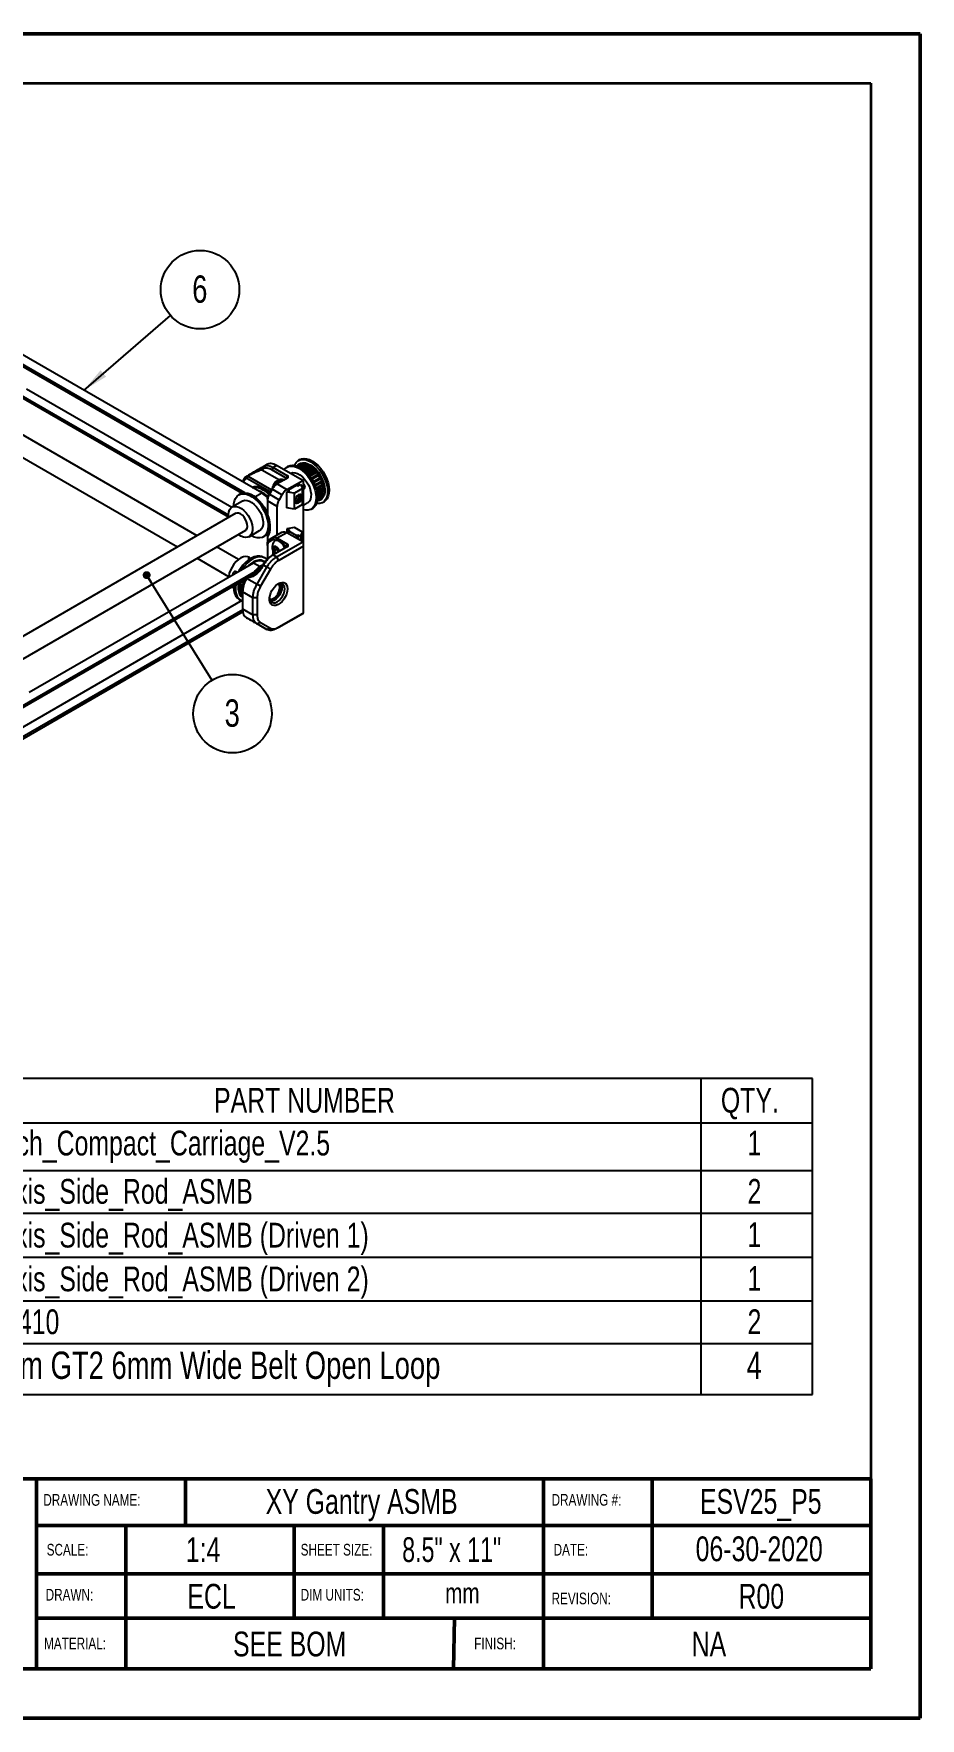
# Model space of a CAD drawing. Header units: millimetres. Extents: x 0 to 279, y 0 to 216.
# Drawn here: x 165.8 to 279.4, y 0 to 215.9 of the extents above; entities that cross this region are included whole.
import ezdxf

# ---------------------------------------------------------------- set-up
doc = ezdxf.new("R2010")
doc.units = ezdxf.units.MM
for name, color, linetype in [('PAGE_BORDER', 7, 'Continuous'), ('TITLE_BLOCK_BORDER', 7, 'Continuous'), ('TITLE_BLOCK_TEXT', 8, 'Continuous')]:
    doc.layers.add(name, color=color, linetype=linetype)
doc.styles.add('SLDTEXTSTYLE0', font='TXT', dxfattribs={"width": 0.75})
doc.styles.add('SLDTEXTSTYLE1', font='TXT', dxfattribs={"width": 0.7})
doc.dimstyles.new('SLDDIMSTYLE0', dxfattribs={"dimtxt": 0.18, "dimasz": 1.016, "dimexe": 0, "dimexo": 0.0625, "dimgap": 0, "dimtad": 0, "dimtih": 1, "dimtoh": 1, "dimdec": 0, "dimrnd": 1e-09, "dimzin": 0, "dimdsep": 46, "dimtxsty": 'Standard', "dimblk1": 'DOT', "dimblk2": 'DOT', "dimsah": 1, "dimcen": 0.09, "dimadec": 0, "dimazin": 0, "dimtfac": 1.016, "dimtdec": 0, "dimtofl": 0, "dimtmove": 0, "dimatfit": 3, "dimldrblk": 'DOT', "dimfxl": 1, "dimfrac": 2, "dimtolj": 1, "dimtzin": 0, "dimarcsym": 0})
doc.dimstyles.new('SLDDIMSTYLE1', dxfattribs={"dimtxt": 0.18, "dimasz": 3.302, "dimexe": 0, "dimexo": 0.0625, "dimgap": 0, "dimtad": 0, "dimtih": 1, "dimtoh": 1, "dimdec": 0, "dimrnd": 1e-09, "dimzin": 0, "dimdsep": 46, "dimtxsty": 'Standard', "dimsah": 1, "dimcen": 0.09, "dimadec": 0, "dimazin": 0, "dimtfac": 3.302, "dimtdec": 0, "dimtofl": 0, "dimtmove": 0, "dimatfit": 3, "dimfxl": 1, "dimfrac": 2, "dimtolj": 1, "dimtzin": 0, "dimarcsym": 0})

# ---------------------------------------------------------------- blocks, each defined once
blk = doc.blocks.new('SW_TABLEANNOTATION_1')
at = {"layer": 'TITLE_BLOCK_BORDER', "color": 0}
for p, q in [((0, 0), (0, -40.49)), ((123.67, 0), (0, 0)), ((12.86, 0), (12.86, -5.65)), ((109.34, 0), (109.34, -5.65)), ((123.67, -40.49), (123.67, 0)), ((0, -5.65), (123.67, -5.65)), ((12.86, -5.65), (12.86, -40.49)), ((109.34, -5.65), (109.34, -40.49)), ((0, -11.76), (123.67, -11.76)), ((0, -17.25), (123.67, -17.25)), ((0, -22.86), (123.67, -22.86)), ((0, -28.47), (123.67, -28.47)), ((0, -33.96), (123.67, -33.96)), ((0, -40.49), (123.67, -40.49))]:
    blk.add_line(p, q, dxfattribs=at)
at = {"layer": 'TITLE_BLOCK_BORDER', "color": 0, "attachment_point": 1, "style": 'SLDTEXTSTYLE0'}
for s, insert, char_height in [('#', (4.75, -1.01), 3.5), ('PART NUMBER', (46.98, -1.18), 3.175), ('QTY.', (111.92, -1.18), 3.175), ('1', (5.26, -6.67), 3.17), ('BlTouch_Compact_Carriage_V2.5', (13.36, -6.67), 3.175), ('1', (115.34, -6.67), 3.17), ('2', (5.26, -12.86), 3.17), ('XY_Axis_Side_Rod_ASMB', (13.36, -12.86), 3.175), ('2', (115.34, -12.86), 3.17), ('3', (5.26, -18.41), 3.17), ('XY_Axis_Side_Rod_ASMB (Driven 1)', (13.36, -18.47), 3.175), ('1', (115.34, -18.41), 3.17), ('4', (5.26, -24.02), 3.17), ('XY_Axis_Side_Rod_ASMB (Driven 2)', (13.36, -24.08), 3.175), ('1', (115.34, -24.02), 3.17), ('5', (5.26, -29.57), 3.17), ('SFJ8-410', (13.36, -29.57), 3.175), ('2', (115.34, -29.57), 3.17), ('6', (5.14, -34.98), 3.5), ('850mm GT2 6mm Wide Belt Open Loop', (13.36, -34.98), 3.5), ('4', (115.22, -34.98), 3.5)]:
    blk.add_mtext(s, dxfattribs=dict(at, insert=insert, char_height=char_height))
blk = doc.blocks.new('SW_NOTE_18')
at = {"layer": 'TITLE_BLOCK_BORDER', "color": 0}
blk.add_circle((2.65, -4.28), 5.03, dxfattribs=at)
at = {"layer": 'TITLE_BLOCK_BORDER', "color": 0, "insert": (2.61, -2.45), "char_height": 3.5, "attachment_point": 2, "style": 'SLDTEXTSTYLE0'}
blk.add_mtext('3', dxfattribs=at)
blk = doc.blocks.new('_DOT')
at = {"color": 0, "linetype": 'ByBlock', "lineweight": -2}
blk.add_line((-0.5, 0), (-1, 0), dxfattribs=at)
at = {"color": 0, "linetype": 'ByBlock', "const_width": 0.5}
blk.add_lwpolyline([(-0.25, 0, 1), (0.25, 0, 1)], format="xyb", close=True, dxfattribs=at)
blk = doc.blocks.new('SW_NOTE_20')
at = {"layer": 'TITLE_BLOCK_BORDER', "color": 0}
blk.add_circle((3.8, 3.29), 5.03, dxfattribs=at)
at = {"layer": 'TITLE_BLOCK_BORDER', "color": 0, "insert": (3.77, 5.12), "char_height": 3.5, "attachment_point": 2, "style": 'SLDTEXTSTYLE0'}
blk.add_mtext('6', dxfattribs=at)

msp = doc.modelspace()

# ---------------------------------------------------------------- linework, layer by layer
at = {"color": 7, "linetype": 'Continuous', "lineweight": 50}
for p, q in [((0, 215.9), (279.4, 215.9)), ((279.4, 0), (279.4, 215.9)), ((0, 0), (279.4, 0))]:
    msp.add_line(p, q, dxfattribs=at)
at = {"color": 7, "linetype": 'Continuous', "lineweight": 25}
for p, q in [((195.02, 157.04), (126.6, 196.54)), ((192.87, 157.06), (126.41, 195.42)), ((192.49, 157), (126.79, 194.93)), ((163.67, 169.61), (190.77, 153.96)), ((163.9, 169.76), (190.76, 154.25)), ((164.9, 170.4), (191.2, 155.22)), ((186.74, 151.56), (161.19, 166.31)), ((159.94, 164.15), (184.24, 150.12)), ((195.09, 160.34), (195.04, 160.02)), ((195.19, 160.11), (195.04, 160.02)), ((195.09, 160.34), (195.24, 160.43)), ((195.24, 160.43), (195.19, 160.11)), ((195.24, 160.43), (195.68, 160.69)), ((196.49, 160.31), (196.31, 160)), ((198.15, 158.94), (196.31, 160)), ((196.93, 160.56), (196.49, 160.31)), ((196.49, 160.31), (198.32, 159.25)), ((200.27, 158.64), (196.93, 160.56)), ((198.44, 160.46), (198.25, 160.35)), ((199.7, 160.45), (200.1, 160.68)), ((200.07, 160.67), (199.7, 160.45)), ((199.88, 160.56), (199.7, 160.45)), ((199.91, 161.31), (199.71, 161.19)), ((200.35, 160.73), (199.79, 160.41)), ((199.81, 160.4), (200.39, 160.73)), ((200.66, 160.71), (199.98, 160.31)), ((200, 160.3), (200.7, 160.7)), ((200.07, 160.67), (200.1, 160.68)), ((200.07, 160.67), (200.07, 160.67)), ((200.1, 160.68), (200.12, 160.69)), ((200.15, 160.67), (200.18, 160.63)), ((201, 160.6), (200.23, 160.15)), ((200.26, 160.13), (201.04, 160.58)), ((200.36, 160.73), (200.39, 160.73)), ((200.39, 160.73), (200.41, 160.73)), ((201.34, 160.41), (200.51, 159.93)), ((200.55, 159.9), (201.39, 160.38)), ((200.67, 160.71), (200.7, 160.7)), ((200.7, 160.7), (200.73, 160.69)), ((201.67, 160.15), (200.81, 159.65)), ((200.85, 159.61), (201.72, 160.11)), ((201.01, 160.6), (201.04, 160.58)), ((201.04, 160.58), (201.07, 160.57)), ((201.99, 159.82), (201.11, 159.31)), ((201.15, 159.26), (202.04, 159.78)), ((201.35, 160.41), (201.39, 160.38)), ((201.39, 160.38), (201.42, 160.36)), ((201.69, 160.14), (201.72, 160.11)), ((201.72, 160.11), (201.75, 160.08)), ((202.01, 159.81), (202.04, 159.78)), ((202.04, 159.78), (202.07, 159.74)), ((193.09, 159.19), (193.04, 158.87)), ((193.11, 158.91), (193.04, 158.87)), ((193.09, 159.19), (193.16, 159.23)), ((193.16, 159.23), (193.11, 158.91)), ((193.16, 159.23), (193.25, 159.2)), ((196.83, 158.08), (197.01, 158.19)), ((198.32, 158.94), (197.01, 158.19)), ((197.01, 158.19), (198.25, 157.47)), ((197.92, 158.71), (197.87, 158.74)), ((198.32, 159.25), (198.15, 158.94)), ((198.25, 157.47), (200.27, 158.64)), ((198.46, 157.45), (199.49, 158.05)), ((198.71, 159.55), (198.7, 159.54)), ((200.25, 157.61), (199.22, 157.02)), ((199.49, 158.05), (199.63, 157.96)), ((199.63, 157.96), (200, 158.18)), ((200, 158.18), (200.25, 157.61)), ((200.25, 155.57), (200.25, 157.61)), ((200.36, 158.59), (200.27, 158.64)), ((200.36, 150.63), (200.36, 158.59)), ((202.28, 159.44), (201.39, 158.93)), ((201.42, 158.87), (202.33, 159.39)), ((201.67, 158.45), (202.57, 158.97)), ((201.7, 158.38), (202.59, 158.9)), ((201.87, 158.01), (202.76, 158.53)), ((201.89, 157.95), (202.77, 158.46)), ((202.02, 157.58), (202.89, 158.08)), ((202.04, 157.53), (202.9, 158.02)), ((202.12, 157.17), (202.96, 157.65)), ((202.3, 159.43), (202.33, 159.39)), ((202.33, 159.39), (202.35, 159.35)), ((202.55, 159.01), (202.57, 158.97)), ((202.57, 158.97), (202.59, 158.93)), ((202.74, 158.57), (202.76, 158.53)), ((202.76, 158.53), (202.77, 158.49)), ((202.88, 158.12), (202.89, 158.08)), ((202.89, 158.08), (202.9, 158.04)), ((202.95, 157.69), (202.96, 157.65)), ((202.96, 157.65), (202.96, 157.62)), ((192.56, 156), (191.21, 155.22)), ((192.29, 156.91), (192.1, 156.8)), ((195.76, 156.23), (195.76, 156.02)), ((197, 155.31), (195.76, 156.02)), ((195.76, 156.02), (195.76, 154.34)), ((195.97, 156.92), (196.33, 157.56)), ((195.97, 156.92), (196.02, 156.89)), ((196.38, 157.53), (196.02, 156.89)), ((196.02, 156.89), (197.26, 156.18)), ((196.33, 157.56), (196.38, 157.53)), ((197.62, 156.81), (196.38, 157.53)), ((197.62, 156.81), (197.26, 156.18)), ((198.23, 157.16), (198.61, 157.37)), ((199.22, 157.02), (198.23, 157.16)), ((198.23, 155.12), (198.23, 157.16)), ((198.61, 157.37), (198.46, 157.45)), ((198.46, 157.29), (198.46, 157.45)), ((199.22, 154.97), (199.22, 157.02)), ((200.25, 155.57), (199.22, 154.97)), ((199.44, 156.04), (199.47, 156.06)), ((199.81, 156.64), (199.81, 156.67)), ((200.36, 155.45), (200.89, 155.76)), ((202.13, 157.13), (202.96, 157.6)), ((202.17, 156.17), (202.57, 156.4)), ((202.17, 156.17), (202.54, 156.38)), ((202.18, 156.81), (202.96, 157.26)), ((202.18, 156.77), (202.95, 157.21)), ((202.18, 156.29), (202.76, 156.62)), ((202.18, 156.27), (202.74, 156.59)), ((202.19, 156.5), (202.89, 156.91)), ((202.19, 156.48), (202.88, 156.87)), ((202.55, 156.38), (202.54, 156.38)), ((202.57, 156.4), (202.55, 156.38)), ((202.56, 156.49), (202.58, 156.45)), ((202.59, 156.41), (202.57, 156.4)), ((202.76, 156.62), (202.74, 156.59)), ((202.77, 156.64), (202.76, 156.62)), ((202.82, 155.81), (203.02, 155.92)), ((202.89, 156.91), (202.88, 156.88)), ((202.9, 156.94), (202.89, 156.91)), ((202.96, 157.26), (202.95, 157.22)), ((202.96, 157.29), (202.96, 157.26)), ((191.72, 154.43), (161.25, 136.84)), ((197, 151.65), (197, 155.31)), ((199.22, 154.97), (198.23, 155.12)), ((201.35, 154.96), (201.55, 155.07)), ((162.52, 134.69), (192.97, 152.27)), ((193.4, 151.43), (194.75, 152.21)), ((195.21, 151.41), (195.4, 151.53)), ((195.78, 151.69), (195.76, 151.4)), ((195.76, 151.6), (195.76, 151.4)), ((195.76, 151.4), (195.76, 150.55)), ((196, 152.12), (195.9, 152.13)), ((195.99, 152.41), (196.08, 152.47)), ((196.02, 151.08), (196.38, 151.29)), ((196.33, 150.97), (196.38, 151.29)), ((196.38, 151.29), (197.62, 152.01)), ((196.83, 150.93), (197.01, 151.23)), ((198.25, 151.95), (197.01, 151.23)), ((197.01, 151.23), (198.32, 150.47)), ((199.22, 152.61), (198.23, 152.46)), ((198.23, 152.46), (198.61, 152.25)), ((198.23, 152.46), (198.23, 151.95)), ((200.27, 150.78), (198.25, 151.95)), ((198.61, 152.25), (198.46, 152.17)), ((198.46, 152.17), (199.49, 151.58)), ((198.46, 152.17), (198.46, 151.82)), ((200.25, 152.01), (199.22, 152.61)), ((199.49, 151.58), (199.63, 151.66)), ((199.49, 151.58), (199.49, 151.23)), ((199.63, 151.66), (200, 151.44)), ((199.63, 151.66), (199.63, 151.15)), ((200, 151.44), (200.25, 152.01)), ((200, 151.44), (200, 150.93)), ((200.25, 152.01), (200.25, 150.79)), ((192.03, 148.5), (189.24, 150.12)), ((195.76, 150.31), (195.76, 150.51)), ((195.76, 150.31), (195.76, 148.63)), ((195.97, 150.76), (196.02, 151.08)), ((196.33, 150.97), (195.97, 150.76)), ((196.49, 149.11), (196.31, 149.01)), ((198.32, 150.17), (196.49, 149.11)), ((196.49, 149.11), (196.93, 148.86)), ((196.94, 149.8), (196.6, 149.61)), ((196.76, 150.94), (196.68, 150.9)), ((196.93, 148.86), (200.27, 150.78)), ((196.94, 149.93), (196.94, 149.8)), ((196.94, 149.8), (197.16, 149.52)), ((200.36, 150.22), (197.2, 148.4)), ((198.15, 150.17), (197.92, 150.3)), ((198.15, 150.17), (198.32, 150.47)), ((200.27, 150.78), (200.36, 150.63)), ((200.36, 150.22), (200.36, 150.63)), ((200.36, 141.64), (200.36, 150.22)), ((160.62, 127.64), (194.15, 146.99)), ((165.21, 131.51), (193.95, 148.1)), ((186.74, 148.67), (190.78, 146.34)), ((194.89, 147.37), (193.16, 146.37)), ((193.64, 148.66), (193.4, 148.8)), ((194.42, 145.35), (195.68, 147.54)), ((196.14, 147.27), (194.87, 145.09)), ((195.04, 147.56), (195.19, 147.82)), ((195.09, 147.53), (195.04, 147.56)), ((195.24, 147.79), (195.09, 147.53)), ((195.24, 147.79), (195.19, 147.82)), ((195.4, 148.71), (195.21, 148.82)), ((195.68, 147.54), (195.24, 147.79)), ((195.41, 148.16), (195.27, 148.23)), ((196.14, 147.27), (195.68, 147.54)), ((197.2, 148.4), (196.93, 148.86)), ((160.62, 127.36), (192.99, 146.05)), ((191.21, 145.01), (191.46, 144.87)), ((192.15, 144.96), (192.15, 145)), ((192.15, 144.92), (192.15, 144.96)), ((192.15, 144.96), (192.59, 144.71)), ((192.16, 144.91), (192.58, 144.66)), ((192.18, 145.37), (192.19, 145.41)), ((192.18, 145.33), (192.18, 145.37)), ((192.18, 145.37), (192.64, 145.11)), ((192.18, 145.32), (192.63, 145.06)), ((192.38, 145.69), (192.74, 145.48)), ((192.43, 145.72), (192.76, 145.53)), ((192.83, 145.95), (192.92, 145.9)), ((192.9, 145.99), (192.95, 145.96)), ((193.04, 146.14), (193.11, 146.25)), ((193.09, 146.11), (193.04, 146.14)), ((193.16, 146.23), (193.09, 146.11)), ((193.09, 146.11), (194.42, 145.35)), ((193.16, 146.23), (193.11, 146.25)), ((193.16, 146.23), (193.25, 146.37)), ((194.87, 145.09), (194.42, 145.35)), ((197.35, 144.91), (197.35, 145.01)), ((197.79, 144.86), (197.62, 144.96)), ((192.58, 143.28), (131.46, 108)), ((192.1, 143.43), (192.29, 143.32)), ((192.19, 144.58), (192.18, 144.62)), ((192.19, 144.55), (192.19, 144.58)), ((192.19, 144.58), (192.58, 144.36)), ((192.2, 144.54), (192.58, 144.33)), ((192.29, 144.26), (192.27, 144.29)), ((192.3, 144.24), (192.29, 144.26)), ((192.29, 144.26), (192.58, 144.1)), ((192.3, 144.23), (192.58, 144.07)), ((192.45, 144.01), (192.43, 144.03)), ((192.47, 143.99), (192.45, 144.01)), ((192.45, 144.01), (192.58, 143.93)), ((192.47, 143.99), (192.58, 143.92)), ((192.47, 143.99), (192.47, 143.99)), ((192.58, 144.37), (192.58, 144.58)), ((193.9, 143.61), (192.58, 144.37)), ((192.58, 144.37), (192.58, 142.18)), ((194.43, 143.61), (193.9, 143.61)), ((193.9, 141.42), (193.9, 143.61)), ((194.43, 143.61), (194.43, 141.42)), ((196.47, 143.48), (196.55, 143.53)), ((192.59, 142.06), (131.5, 106.8)), ((192.61, 141.8), (131.5, 106.52)), ((192.58, 142.18), (193.9, 141.42)), ((194.42, 140.27), (193.09, 141.04)), ((193.09, 141.04), (193.16, 141)), ((194.43, 141.42), (193.9, 141.42)), ((194.87, 140.45), (194.42, 140.27)), ((194.87, 140.45), (196.14, 139.72)), ((200.27, 141.59), (196.93, 139.67)), ((197.2, 139.82), (200.36, 141.64)), ((200.36, 141.64), (200.27, 141.59)), ((200.36, 141.64), (200.36, 141.64)), ((195.68, 139.55), (194.42, 140.27)), ((195.09, 139.89), (195.24, 139.8)), ((195.24, 139.8), (195.68, 139.55)), ((196.14, 139.72), (195.68, 139.55)), ((197.2, 139.82), (196.93, 139.67))]:
    msp.add_line(p, q, dxfattribs=at)
at = {"color": 8, "linetype": 'Continuous', "lineweight": 25}
for p, q in [((195.04, 160.02), (197.28, 158.73)), ((199.7, 160.45), (200.07, 160.67)), ((199.71, 160.45), (200.12, 160.69)), ((199.74, 160.43), (200.15, 160.67)), ((199.8, 160.41), (200.36, 160.73)), ((199.82, 160.39), (200.41, 160.73)), ((199.86, 160.38), (200.44, 160.71)), ((199.98, 160.31), (200.67, 160.71)), ((200.03, 160.29), (200.73, 160.69)), ((200.06, 160.26), (200.76, 160.66)), ((200.23, 160.15), (201.01, 160.6)), ((200.29, 160.11), (201.07, 160.57)), ((200.32, 160.09), (201.09, 160.54)), ((200.52, 159.93), (201.35, 160.41)), ((200.58, 159.88), (201.42, 160.36)), ((200.61, 159.85), (201.43, 160.33)), ((200.82, 159.64), (201.69, 160.14)), ((200.88, 159.58), (201.75, 160.08)), ((200.91, 159.55), (201.77, 160.05)), ((201.12, 159.29), (202.01, 159.81)), ((196.11, 157.18), (193.11, 158.91)), ((193.25, 159.2), (196.27, 157.45)), ((198.15, 158.84), (198.15, 158.94)), ((201.17, 159.23), (202.07, 159.74)), ((201.2, 159.2), (202.08, 159.71)), ((201.4, 158.91), (202.3, 159.43)), ((201.45, 158.83), (202.35, 159.35)), ((201.46, 158.8), (202.35, 159.32)), ((201.63, 158.51), (202.52, 159.03)), ((201.65, 158.49), (202.55, 159.01)), ((201.69, 158.41), (202.59, 158.93)), ((201.84, 158.08), (202.72, 158.59)), ((201.85, 158.05), (202.74, 158.57)), ((201.88, 157.97), (202.77, 158.49)), ((202, 157.66), (202.86, 158.15)), ((202.01, 157.62), (202.88, 158.12)), ((202.03, 157.54), (202.9, 158.04)), ((202.11, 157.25), (202.93, 157.73)), ((202.12, 157.21), (202.95, 157.69)), ((202.13, 157.14), (202.96, 157.62)), ((194.16, 156.55), (195.02, 157.04)), ((202.17, 156.88), (202.94, 157.33)), ((202.17, 156.84), (202.96, 157.29)), ((202.17, 156.18), (202.59, 156.41)), ((202.17, 156.17), (202.55, 156.38)), ((202.18, 156.78), (202.95, 157.22)), ((202.18, 156.27), (202.74, 156.59)), ((202.18, 156.21), (202.58, 156.45)), ((202.19, 156.57), (202.89, 156.97)), ((202.19, 156.53), (202.9, 156.94)), ((202.19, 156.48), (202.88, 156.88)), ((202.19, 156.34), (202.76, 156.68)), ((202.19, 156.3), (202.77, 156.64)), ((196, 152.12), (196, 152.12)), ((196.47, 149.1), (196.47, 149.6)), ((198.15, 150.07), (198.15, 150.17)), ((194.81, 147.27), (193.25, 146.37)), ((193.95, 148.1), (194.81, 147.61)), ((192.15, 145), (192.59, 144.74)), ((192.15, 144.92), (192.58, 144.67)), ((192.17, 145.03), (192.59, 144.79)), ((192.18, 145.33), (192.63, 145.07)), ((192.19, 145.41), (192.65, 145.15)), ((192.2, 144.65), (192.58, 144.43)), ((192.21, 145.45), (192.66, 145.19)), ((192.39, 145.7), (192.75, 145.5)), ((192.48, 145.75), (192.78, 145.57)), ((192.51, 145.77), (192.79, 145.61)), ((192.86, 145.97), (192.93, 145.92)), ((192.94, 146.02), (192.97, 146)), ((192.98, 146.04), (192.99, 146.03)), ((192.18, 144.62), (192.58, 144.39)), ((192.19, 144.55), (192.58, 144.33)), ((192.27, 144.29), (192.58, 144.12)), ((192.29, 144.33), (192.58, 144.16)), ((192.3, 144.24), (192.58, 144.08)), ((192.43, 144.03), (192.58, 143.94)), ((192.44, 144.06), (192.58, 143.98)), ((192.47, 143.99), (192.58, 143.92))]:
    msp.add_line(p, q, dxfattribs=at)
at = {"color": 7, "linetype": 'Continuous', "lineweight": 25, "flags": 128}
for points in [[(197.89, 160.01), (197.95, 160.1), (198.18, 160.31), (198.46, 160.44), (198.77, 160.49), (199.11, 160.46), (199.48, 160.35), (199.85, 160.16), (200.22, 159.9), (200.58, 159.58), (200.92, 159.2), (201.22, 158.77), (201.48, 158.32), (201.7, 157.84), (201.86, 157.36), (201.96, 156.89), (202, 156.44), (201.97, 156.02), (201.89, 155.65), (201.74, 155.34), (201.54, 155.1), (201.28, 154.92), (200.99, 154.83), (200.66, 154.82), (200.36, 154.88)], [(198.44, 160.46), (198.65, 160.55), (198.97, 160.6), (199.31, 160.57), (199.67, 160.46), (200.04, 160.27), (200.41, 160.01), (200.77, 159.69), (201.11, 159.31), (201.41, 158.88), (201.68, 158.43), (201.89, 157.95), (202.05, 157.47), (202.15, 157), (202.19, 156.55), (202.17, 156.13), (202.08, 155.76), (201.93, 155.45), (201.73, 155.21), (201.55, 155.07)], [(199.21, 160.59), (199.25, 160.67), (199.42, 160.95), (199.65, 161.15), (199.93, 161.29), (200.24, 161.34), (200.58, 161.31), (200.95, 161.2), (201.32, 161.01), (201.69, 160.75), (202.05, 160.43), (202.38, 160.05), (202.69, 159.62), (202.95, 159.16), (203.17, 158.69), (203.33, 158.21), (203.43, 157.73), (203.47, 157.28), (203.44, 156.87), (203.36, 156.5), (203.21, 156.19), (203.01, 155.94), (202.75, 155.77), (202.46, 155.68), (202.13, 155.67), (202.05, 155.68)], [(199.56, 160.51), (199.75, 160.72), (200, 160.86), (200.29, 160.92), (200.61, 160.9), (200.95, 160.79), (201.3, 160.61), (201.65, 160.35), (201.98, 160.03), (202.29, 159.66), (202.56, 159.24), (202.78, 158.8), (202.95, 158.35), (203.06, 157.9), (203.11, 157.47), (203.09, 157.08), (203.01, 156.73), (202.87, 156.44), (202.67, 156.22), (202.42, 156.08), (202.15, 156.02)], [(199.88, 160.56), (199.88, 160.56), (199.88, 160.56)], [(199.91, 161.31), (200.12, 161.4), (200.44, 161.45), (200.78, 161.42), (201.14, 161.31), (201.51, 161.12), (201.88, 160.86), (202.24, 160.54), (202.58, 160.16), (202.88, 159.73), (203.15, 159.28), (203.36, 158.8), (203.52, 158.32), (203.62, 157.85), (203.66, 157.4), (203.64, 156.98), (203.55, 156.61), (203.4, 156.3), (203.2, 156.06), (203.02, 155.92)], [(200.35, 160.73), (200.35, 160.73), (200.36, 160.73)], [(200.44, 160.71), (200.47, 160.65), (200.5, 160.61)], [(201.77, 160.05), (201.76, 160), (201.77, 159.94), (201.8, 159.89), (201.83, 159.84), (201.88, 159.8), (201.92, 159.79), (201.93, 159.79)], [(193.76, 157.76), (193.76, 157.76), (194.05, 157.87), (194.37, 157.9), (194.72, 157.85), (195.09, 157.72), (195.46, 157.52), (195.83, 157.24), (196.03, 157.06)], [(193.8, 157.74), (193.85, 157.76), (194.18, 157.79), (194.53, 157.74), (194.89, 157.61), (195.26, 157.4), (195.63, 157.13), (195.93, 156.85)], [(196.61, 157.92), (196.73, 158.13), (196.93, 158.39), (197.14, 158.59), (197.37, 158.73), (197.59, 158.79), (197.79, 158.77), (197.87, 158.74)], [(196.79, 158.06), (196.81, 158.09), (197, 158.35), (197.22, 158.55), (197.45, 158.69), (197.67, 158.75), (197.86, 158.73), (197.92, 158.71)], [(198.71, 159.55), (198.76, 159.58), (199.02, 159.65), (199.3, 159.63), (199.61, 159.54), (199.92, 159.37), (200.23, 159.12), (200.52, 158.82), (200.78, 158.47), (201, 158.09), (201.17, 157.69), (201.29, 157.28), (201.34, 156.9), (201.33, 156.54), (201.26, 156.23), (201.13, 155.98), (200.95, 155.79), (200.89, 155.76)], [(202.08, 159.71), (202.06, 159.67), (202.06, 159.61), (202.08, 159.56), (202.11, 159.5), (202.15, 159.46), (202.2, 159.43), (202.24, 159.43), (202.25, 159.43)], [(202.28, 159.44), (202.28, 159.44), (202.28, 159.44), (202.28, 159.44), (202.29, 159.44), (202.29, 159.44), (202.29, 159.43), (202.3, 159.43), (202.3, 159.43)], [(202.35, 159.32), (202.33, 159.29), (202.33, 159.24), (202.34, 159.18), (202.36, 159.13), (202.4, 159.08), (202.44, 159.04), (202.48, 159.02), (202.52, 159.03)], [(202.57, 158.89), (202.56, 158.87), (202.54, 158.84), (202.54, 158.78), (202.56, 158.73), (202.59, 158.67), (202.63, 158.63), (202.68, 158.6), (202.72, 158.59)], [(202.59, 158.93), (202.59, 158.92), (202.59, 158.92), (202.59, 158.91), (202.59, 158.91), (202.59, 158.9), (202.59, 158.9), (202.59, 158.9), (202.59, 158.9)], [(202.77, 158.49), (202.78, 158.48), (202.78, 158.48), (202.78, 158.47), (202.78, 158.47), (202.77, 158.46), (202.77, 158.46), (202.77, 158.46)], [(191.46, 155.36), (191.47, 155.64), (191.54, 156.02), (191.67, 156.35), (191.86, 156.61), (192.1, 156.8), (192.39, 156.91), (192.71, 156.94), (193.06, 156.89), (193.42, 156.76), (193.8, 156.56), (194.16, 156.28), (194.52, 155.94), (194.85, 155.55), (195.14, 155.11), (195.39, 154.65), (195.6, 154.17)], [(192.29, 156.91), (192.3, 156.91), (192.58, 157.02), (192.9, 157.06), (193.25, 157.01), (193.62, 156.88), (193.99, 156.67), (194.36, 156.39), (194.71, 156.05), (195.04, 155.66), (195.34, 155.23), (195.59, 154.76), (195.76, 154.37)], [(192.56, 156), (192.61, 156.03), (192.86, 156.1), (193.14, 156.09), (193.45, 155.99), (193.76, 155.82), (194.07, 155.58), (194.36, 155.28), (194.62, 154.94), (194.85, 154.55), (195.02, 154.15)], [(199.74, 155.78), (199.91, 155.92), (200.05, 156.11), (200.14, 156.33), (200.18, 156.55), (200.14, 156.72), (200.05, 156.83), (199.91, 156.86), (199.74, 156.8), (199.57, 156.66), (199.42, 156.47), (199.33, 156.25), (199.29, 156.04), (199.33, 155.86), (199.42, 155.75), (199.57, 155.72), (199.74, 155.78)], [(199.3, 156.08), (199.32, 155.98), (199.4, 155.89), (199.52, 155.86), (199.66, 155.91)], [(199.31, 156.01), (199.43, 156.03), (199.56, 156.12), (199.68, 156.25), (199.76, 156.42), (199.8, 156.59), (199.8, 156.73), (199.77, 156.8)], [(199.66, 155.91), (199.8, 156.03), (199.92, 156.19), (200, 156.37), (200.03, 156.55), (200, 156.69), (199.92, 156.78), (199.8, 156.81), (199.7, 156.78)], [(202.71, 156.78), (202.73, 156.73), (202.76, 156.68)], [(202.74, 156.59), (202.74, 156.59), (202.74, 156.59)], [(190.78, 153.89), (190.76, 154.26), (190.8, 154.59), (190.9, 154.88), (191.05, 155.1), (191.26, 155.25), (191.51, 155.32), (191.8, 155.31), (192.1, 155.22), (192.41, 155.05), (192.72, 154.81), (193.01, 154.51), (193.28, 154.16), (193.5, 153.78), (193.67, 153.38)], [(193.09, 153.35), (192.95, 153.66), (192.76, 153.94), (192.54, 154.18), (192.3, 154.36), (192.06, 154.45), (191.84, 154.47), (191.65, 154.4), (191.64, 154.39)], [(193.67, 153.38), (193.79, 152.97), (193.85, 152.58), (193.84, 152.23), (193.77, 151.91), (193.64, 151.66), (193.46, 151.47), (193.23, 151.36), (192.96, 151.33), (192.67, 151.38), (192.35, 151.51), (192.04, 151.72), (192.03, 151.73)], [(192.89, 152.22), (193.03, 152.33), (193.14, 152.51), (193.19, 152.76), (193.17, 153.05), (193.09, 153.35)], [(195.6, 154.17), (195.74, 153.69), (195.83, 153.22), (195.85, 152.78), (195.81, 152.38), (195.71, 152.02), (195.55, 151.72), (195.33, 151.5), (195.07, 151.35), (194.76, 151.27), (194.43, 151.28), (194.07, 151.37), (193.7, 151.54), (193.64, 151.57)], [(195.02, 154.15), (195.14, 153.75), (195.2, 153.36), (195.19, 153), (195.12, 152.69), (194.99, 152.44), (194.81, 152.25), (194.75, 152.21)], [(195.89, 153.99), (195.94, 153.8), (196.02, 153.34), (196.05, 152.89), (196.01, 152.49), (195.9, 152.13), (195.74, 151.84), (195.53, 151.61), (195.4, 151.53)], [(197.28, 149.57), (197.25, 149.67), (197.13, 149.88), (196.98, 150.06), (196.81, 150.17), (196.64, 150.2), (196.51, 150.14), (196.44, 150.01), (196.43, 149.82), (196.48, 149.6), (196.59, 149.38), (196.71, 149.24)], [(197.99, 149.97), (197.97, 150.01), (197.82, 150.29), (197.63, 150.55), (197.41, 150.75), (197.18, 150.89), (196.96, 150.95), (196.76, 150.93), (196.6, 150.84), (196.51, 150.72)], [(198.06, 150.02), (198.05, 150.05), (197.89, 150.34), (197.7, 150.59), (197.48, 150.79), (197.25, 150.93), (197.03, 150.99), (196.84, 150.98), (196.76, 150.94)], [(193.4, 148.8), (193.23, 148.87), (192.96, 148.9), (192.67, 148.85), (192.35, 148.72), (192.04, 148.51), (191.74, 148.24), (191.46, 147.91), (191.22, 147.55), (191.02, 147.15), (190.87, 146.75), (190.79, 146.35), (190.77, 146.27)], [(195.21, 148.82), (195.07, 148.89), (194.76, 148.96), (194.43, 148.95), (194.07, 148.86), (193.7, 148.69), (193.33, 148.45), (192.96, 148.14), (192.62, 147.77), (192.31, 147.36), (192.11, 147.04)], [(195.67, 148.49), (195.53, 148.62), (195.26, 148.77), (194.96, 148.85), (194.62, 148.84), (194.26, 148.75), (193.89, 148.58), (193.52, 148.34), (193.16, 148.03), (192.82, 147.66), (192.53, 147.28)], [(195.42, 148.18), (195.22, 148.32), (194.95, 148.42), (194.64, 148.43), (194.3, 148.36), (193.95, 148.2), (193.6, 147.97), (193.34, 147.75)], [(191.47, 145.17), (191.46, 145.02), (191.47, 144.59), (191.54, 144.21), (191.67, 143.89), (191.86, 143.62), (192.1, 143.43)], [(191.7, 145.3), (191.65, 144.91), (191.66, 144.48), (191.73, 144.1), (191.87, 143.77), (192.05, 143.51), (192.3, 143.32), (192.49, 143.23)], [(192.08, 145.52), (192.02, 145.15), (192.01, 144.74), (192.07, 144.37), (192.18, 144.06), (192.36, 143.81), (192.58, 143.64)], [(198.32, 144.76), (198.29, 144.43), (198.2, 144.09), (198.05, 143.75), (197.86, 143.43), (197.63, 143.14), (197.37, 142.9), (197.11, 142.73), (196.84, 142.63), (196.6, 142.61), (196.38, 142.67), (196.21, 142.81), (196.09, 143.02), (196.03, 143.28), (196.03, 143.59), (196.09, 143.92), (196.21, 144.27), (196.38, 144.6), (196.6, 144.91), (196.84, 145.18), (197.11, 145.38), (197.37, 145.52), (197.63, 145.58), (197.86, 145.55), (198.05, 145.46), (198.2, 145.28), (198.29, 145.05), (198.32, 144.76)], [(196.03, 143.54), (196.06, 143.36), (196.15, 143.15), (196.31, 143.01), (196.51, 142.94), (196.74, 142.97), (197, 143.07), (197.25, 143.26), (197.48, 143.5), (197.68, 143.8), (197.84, 144.12), (197.94, 144.45), (197.97, 144.76)], [(197.62, 144.96), (197.58, 144.65), (197.48, 144.33), (197.33, 144), (197.13, 143.71), (196.89, 143.46), (196.64, 143.28), (196.39, 143.17), (196.16, 143.15), (196.16, 143.15)], [(196.47, 143.42), (196.71, 143.6), (196.93, 143.84), (197.13, 144.12), (197.28, 144.43), (197.37, 144.75), (197.4, 145.04), (197.37, 145.31), (197.32, 145.44)], [(196.9, 143.83), (197.09, 144.08), (197.23, 144.36), (197.32, 144.66), (197.35, 144.93), (197.31, 145.17), (197.21, 145.35), (197.16, 145.4)], [(197.97, 144.76), (197.94, 145.03), (197.84, 145.24), (197.68, 145.39), (197.48, 145.45), (197.25, 145.43), (197.08, 145.36)], [(197.35, 145.01), (197.32, 145.25), (197.25, 145.43)], [(197.49, 145.44), (197.58, 145.23), (197.62, 144.96)], [(192.3, 144.23), (192.3, 144.23), (192.3, 144.24)], [(192.44, 144.06), (192.47, 144.12), (192.48, 144.13)], [(196.08, 143.29), (196.22, 143.32), (196.47, 143.42)]]:
    msp.add_lwpolyline(points, dxfattribs=at)
at = {"color": 7, "linetype": 'Continuous', "lineweight": 25}
for centre, radius, start, end in [((200.12, 160.66), 0.0284, 17.8773, 91.3814), ((200.41, 160.7), 0.0348, 14.7723, 78.2823), ((200.67, 160.7), 0.0109, 75.8379, 118.7558), ((200.72, 160.66), 0.04, 10.6275, 68.1125), ((201.03, 160.73), 0.276, 192.8871, 230.31), ((201, 160.59), 0.0126, 61.1302, 116.6634), ((201.05, 160.53), 0.0428, 5.3323, 60.1024), ((201.34, 160.55), 0.251, 184.4797, 239.3427), ((201.34, 160.39), 0.015, 49.4452, 113.1373), ((201.39, 160.33), 0.0425, 358.7029, 53.7105), ((201.67, 160.31), 0.234, 175.8907, 248.5082), ((201.68, 160.13), 0.0172, 38.6838, 110.2713), ((201.73, 160.05), 0.0393, 350.3825, 48.6127), ((201.99, 159.8), 0.0207, 31.6179, 105.1641), ((197.69, 157.47), 1.32, 92.5247, 177.5912), ((198.13, 158.89), 0.0542, 293.0345, 69.496), ((198.26, 159.1), 0.164, 290.7834, 69.2166), ((202.04, 159.72), 0.0338, 339.7909, 44.6462), ((202.33, 159.33), 0.0273, 326.1288, 41.6942), ((202.52, 159), 0.0274, 18.2657, 93.6534), ((202.92, 158.36), 0.22, 162.8912, 252.1615), ((202.71, 158.56), 0.0339, 15.3012, 80.0394), ((203.04, 157.94), 0.234, 171.6005, 243.9974), ((202.84, 158.12), 0.0393, 11.3198, 69.4841), ((202.88, 158.04), 0.0172, 309.6553, 21.202), ((202.91, 157.69), 0.0426, 6.2056, 61.1903), ((202.95, 157.61), 0.0145, 305.7315, 11.4772), ((193.75, 154.71), 2.74, 41.0833, 73.9961), ((193.29, 154.17), 3.35, 41.64, 58.9917), ((202.56, 156.43), 0.0283, 328.4088, 42.0811), ((202.74, 156.65), 0.0347, 341.5542, 45.1729), ((203.07, 157.18), 0.276, 189.7868, 227.0143), ((203.09, 157.54), 0.255, 181.1084, 235.0666), ((202.87, 156.88), 0.0109, 301.2085, 343.9458), ((202.86, 156.94), 0.0399, 351.7586, 49.3027), ((202.92, 157.29), 0.0428, 359.7942, 54.5812), ((202.94, 157.22), 0.0126, 303.282, 358.6936), ((191.52, 152.57), 4.59, 1.1653, 22.6566), ((194, 152.57), 2.12, 326.3095, 2.5292), ((195.91, 151.61), 0.151, 146.3095, 182.5292), ((194.19, 152.77), 1.92, 326.126, 0.1623), ((197.69, 150.11), 1.32, 152.5193, 221.5647), ((196.95, 149.78), 0.395, 153.4364, 206.5636), ((196.74, 149.84), 0.19, 50.7518, 139.4672), ((197.24, 149.85), 0.685, 200.534, 232.7065), ((196.51, 149.43), 0.665, 20.2271, 57.362), ((196.58, 149.44), 0.591, 6.2842, 21.7699), ((198.13, 150.12), 0.0542, 293.0345, 69.496), ((198.26, 150.32), 0.164, 290.7834, 69.2166), ((194.72, 147.08), 1.28, 64.4345, 126.876), ((197.15, 144.42), 3.96, 119.6719, 141.3033), ((192.19, 144.99), 0.0431, 122.3681, 176.8903), ((192.16, 144.92), 0.0138, 175.5952, 234.7728), ((192.04, 145.24), 0.247, 301.0687, 3.0436), ((192.19, 145.33), 0.0164, 165.0801, 230.8401), ((192.22, 144.62), 0.0417, 128.2658, 184.0775), ((192.23, 145.41), 0.0413, 114.9917, 171.1428), ((192.03, 144.86), 0.266, 309.2427, 354.2699), ((192.12, 145.66), 0.237, 293.366, 3.7725), ((195.1, 145.29), 2.52, 305.3407, 354.6647), ((192.2, 144.55), 0.0118, 188.9524, 237.4702), ((192.31, 144.3), 0.0375, 132.9429, 193.1374), ((192.08, 144.52), 0.279, 316.4061, 346.447), ((192.46, 144.04), 0.0315, 136.526, 204.7356), ((196.2, 144.26), 0.822, 258.379, 328.0719), ((196.04, 144.16), 0.8, 270.9913, 301.8514)]:
    msp.add_arc(centre, radius, start, end, dxfattribs=at)
for points, knots in [([(193.16, 159.23), (193.23, 159.27), (193.39, 159.36), (193.73, 159.56), (194.18, 159.82), (194.69, 160.11), (194.95, 160.27), (195.09, 160.34)], [0, 0, 0, 0, 0.104077, 0.213427, 0.452059, 0.717847, 1, 1, 1, 1]), ([(195.04, 160.02), (194.9, 159.97), (194.65, 159.87), (194.18, 159.66), (193.76, 159.46), (193.45, 159.3), (193.32, 159.23), (193.25, 159.2)], [0, 0, 0, 0, 0.290135, 0.560237, 0.796483, 0.901702, 1, 1, 1, 1]), ([(196.31, 160), (196.21, 160.06), (196, 160.16), (195.7, 160.23), (195.42, 160.22), (195.27, 160.15), (195.19, 160.11)], [0, 0, 0, 0, 0.249681, 0.500013, 0.748781, 1, 1, 1, 1]), ([(195.24, 160.43), (195.33, 160.47), (195.5, 160.55), (195.81, 160.56), (196.14, 160.49), (196.37, 160.37), (196.49, 160.31)], [0, 0, 0, 0, 0.255091, 0.5, 0.744909, 1, 1, 1, 1]), ([(196.93, 160.56), (196.81, 160.62), (196.58, 160.74), (196.25, 160.82), (195.94, 160.81), (195.77, 160.73), (195.68, 160.69)], [0, 0, 0, 0, 0.255091, 0.5, 0.744909, 1, 1, 1, 1]), ([(192.61, 158.43), (192.61, 158.43), (192.62, 158.56), (192.7, 158.76), (192.86, 159.03), (193.01, 159.14), (193.09, 159.19)], [0, 0, 0, 0, 0.0028386, 0.3306825, 0.6585264, 1, 1, 1, 1]), ([(193.04, 158.87), (192.97, 158.82), (192.83, 158.72), (192.71, 158.56), (192.68, 158.43), (192.67, 158.4)], [0, 0, 0, 0, 0.439944, 0.876251, 1, 1, 1, 1]), ([(196.33, 157.56), (196.4, 157.67), (196.54, 157.87), (196.71, 157.99), (196.78, 158.04)], [0, 0, 0, 0, 0.549824, 1, 1, 1, 1]), ([(197.01, 158.19), (196.95, 158.15), (196.83, 158.08), (196.67, 157.92), (196.51, 157.74), (196.43, 157.6), (196.38, 157.53)], [0, 0, 0, 0, 0.255091, 0.5, 0.744909, 1, 1, 1, 1]), ([(200.36, 157.51), (200.36, 157.51), (200.4, 157.52), (200.47, 157.57), (200.54, 157.67), (200.57, 157.79), (200.57, 157.93), (200.52, 158.06), (200.44, 158.16), (200.38, 158.19), (200.36, 158.21)], [0, 0, 0, 0, 0.018944, 0.1653894, 0.3106803, 0.4576237, 0.6064646, 0.7545147, 0.9003591, 1, 1, 1, 1]), ([(195.76, 156.23), (195.77, 156.34), (195.78, 156.57), (195.91, 156.8), (195.97, 156.92)], [0, 0, 0, 0, 0.500004, 1, 1, 1, 1]), ([(196.02, 156.89), (195.98, 156.82), (195.9, 156.67), (195.82, 156.45), (195.77, 156.23), (195.76, 156.09), (195.76, 156.02)], [0, 0, 0, 0, 0.255091, 0.5, 0.744909, 1, 1, 1, 1]), ([(197.26, 156.18), (197.17, 156.01), (197.02, 155.71), (197, 155.43), (197, 155.31)], [0, 0, 0, 0, 0.557568, 1, 1, 1, 1]), ([(198.25, 157.47), (198.12, 157.38), (197.88, 157.22), (197.7, 156.94), (197.62, 156.81)], [0, 0, 0, 0, 0.557568, 1, 1, 1, 1]), ([(195.65, 151.77), (195.67, 151.75), (195.7, 151.71), (195.73, 151.68), (195.75, 151.67)], [0, 0, 0, 0, 0.537375, 1, 1, 1, 1]), ([(196.38, 151.29), (196.43, 151.31), (196.51, 151.35), (196.67, 151.36), (196.83, 151.32), (196.95, 151.26), (197.01, 151.23)], [0, 0, 0, 0, 0.255091, 0.5, 0.744909, 1, 1, 1, 1]), ([(197.62, 152.01), (197.72, 152.04), (197.91, 152.11), (198.14, 152), (198.25, 151.95)], [0, 0, 0, 0, 0.557568, 1, 1, 1, 1]), ([(195.19, 147.82), (195.27, 147.95), (195.42, 148.2), (195.7, 148.53), (196, 148.81), (196.21, 148.94), (196.31, 149.01)], [0, 0, 0, 0, 0.2496812, 0.5000131, 0.7487808, 1, 1, 1, 1]), ([(196.49, 149.11), (196.37, 149.04), (196.14, 148.89), (195.81, 148.58), (195.5, 148.21), (195.33, 147.93), (195.24, 147.79)], [0, 0, 0, 0, 0.255091, 0.5, 0.744909, 1, 1, 1, 1]), ([(195.76, 150.51), (195.76, 150.58), (195.77, 150.71), (195.82, 150.87), (195.9, 151), (195.98, 151.05), (196.02, 151.08)], [0, 0, 0, 0, 0.255091, 0.5, 0.744909, 1, 1, 1, 1]), ([(195.97, 150.76), (195.91, 150.71), (195.78, 150.62), (195.77, 150.41), (195.76, 150.31)], [0, 0, 0, 0, 0.499996, 1, 1, 1, 1]), ([(196.76, 150.95), (196.69, 150.98), (196.53, 151.06), (196.4, 151.01), (196.33, 150.97)], [0, 0, 0, 0, 0.418241, 1, 1, 1, 1]), ([(196.86, 149.98), (196.86, 149.99), (196.84, 150), (196.78, 150), (196.68, 149.98), (196.62, 149.97), (196.6, 149.96)], [0, 0, 0, 0, 0.180942, 0.506293, 0.843975, 1, 1, 1, 1]), ([(196.6, 149.96), (196.62, 149.92), (196.65, 149.85), (196.63, 149.72), (196.61, 149.64), (196.6, 149.61)], [0, 0, 0, 0, 0.439117, 0.751367, 1, 1, 1, 1]), ([(196.6, 149.61), (196.65, 149.57), (196.75, 149.51), (196.83, 149.38), (196.85, 149.31), (196.86, 149.28)], [0, 0, 0, 0, 0.439117, 0.751367, 1, 1, 1, 1]), ([(191.84, 146.88), (191.81, 146.9), (191.77, 146.94), (191.67, 146.97), (191.55, 146.96), (191.45, 146.91), (191.36, 146.81), (191.31, 146.7), (191.3, 146.61), (191.3, 146.57)], [0, 0, 0, 0, 0.110955, 0.261892, 0.412767, 0.565279, 0.718901, 0.870767, 1, 1, 1, 1]), ([(195.09, 147.53), (194.95, 147.32), (194.69, 146.92), (194.18, 146.47), (193.73, 146.25), (193.39, 146.19), (193.23, 146.21), (193.16, 146.23)], [0, 0, 0, 0, 0.282153, 0.547941, 0.786573, 0.895923, 1, 1, 1, 1]), ([(193.25, 146.37), (193.32, 146.36), (193.45, 146.35), (193.76, 146.41), (194.18, 146.62), (194.65, 147.02), (194.9, 147.37), (195.04, 147.56)], [0, 0, 0, 0, 0.098298, 0.203517, 0.439763, 0.709865, 1, 1, 1, 1]), ([(193.62, 148.63), (193.61, 148.63), (193.56, 148.65), (193.48, 148.67), (193.39, 148.68), (193.33, 148.66), (193.31, 148.62), (193.33, 148.57), (193.38, 148.52), (193.42, 148.5), (193.43, 148.49)], [0, 0, 0, 0, 0.032697, 0.18803, 0.341587, 0.493283, 0.645837, 0.800669, 0.955726, 1, 1, 1, 1]), ([(195.68, 147.54), (195.77, 147.68), (195.94, 147.96), (196.25, 148.32), (196.58, 148.63), (196.81, 148.78), (196.93, 148.86)], [0, 0, 0, 0, 0.255091, 0.5, 0.744909, 1, 1, 1, 1]), ([(197.2, 148.4), (197.1, 148.33), (196.9, 148.21), (196.62, 147.94), (196.35, 147.63), (196.21, 147.39), (196.14, 147.27)], [0, 0, 0, 0, 0.251103, 0.500926, 0.750556, 1, 1, 1, 1]), ([(192.58, 144.58), (192.58, 144.7), (192.59, 144.95), (192.68, 145.35), (192.83, 145.75), (192.97, 146.01), (193.04, 146.14)], [0, 0, 0, 0, 0.250479, 0.499996, 0.749678, 1, 1, 1, 1]), ([(193.09, 146.11), (193.02, 145.97), (192.86, 145.68), (192.7, 145.23), (192.59, 144.79), (192.58, 144.51), (192.58, 144.37)], [0, 0, 0, 0, 0.255091, 0.5, 0.744909, 1, 1, 1, 1]), ([(193.9, 143.61), (193.91, 143.75), (193.92, 144.02), (194.02, 144.46), (194.19, 144.91), (194.34, 145.2), (194.42, 145.35)], [0, 0, 0, 0, 0.255091, 0.5, 0.744909, 1, 1, 1, 1]), ([(194.87, 145.09), (194.81, 144.96), (194.67, 144.72), (194.53, 144.34), (194.45, 143.96), (194.44, 143.72), (194.43, 143.61)], [0, 0, 0, 0, 0.250296, 0.500004, 0.749498, 1, 1, 1, 1]), ([(192.58, 142.18), (192.58, 142.05), (192.59, 141.79), (192.7, 141.46), (192.86, 141.2), (193.02, 141.1), (193.09, 141.04)], [0, 0, 0, 0, 0.255091, 0.5, 0.744909, 1, 1, 1, 1]), ([(193.16, 141), (193.23, 140.96), (193.39, 140.87), (193.73, 140.67), (194.18, 140.41), (194.69, 140.12), (194.95, 139.97), (195.09, 139.89)], [0, 0, 0, 0, 0.104077, 0.213427, 0.452059, 0.717847, 1, 1, 1, 1]), ([(194.42, 140.27), (194.34, 140.33), (194.19, 140.44), (194.02, 140.7), (193.92, 141.02), (193.91, 141.29), (193.9, 141.42)], [0, 0, 0, 0, 0.255091, 0.5, 0.744909, 1, 1, 1, 1]), ([(194.43, 141.42), (194.44, 141.31), (194.45, 141.09), (194.53, 140.81), (194.67, 140.58), (194.81, 140.49), (194.87, 140.45)], [0, 0, 0, 0, 0.250296, 0.500004, 0.749498, 1, 1, 1, 1]), ([(196.93, 139.67), (196.81, 139.61), (196.58, 139.49), (196.25, 139.41), (195.94, 139.42), (195.77, 139.5), (195.68, 139.55)], [0, 0, 0, 0, 0.255091, 0.5, 0.744909, 1, 1, 1, 1]), ([(196.14, 139.72), (196.21, 139.68), (196.36, 139.61), (196.62, 139.6), (196.9, 139.67), (197.1, 139.77), (197.2, 139.82)], [0, 0, 0, 0, 0.251103, 0.500926, 0.750556, 1, 1, 1, 1])]:
    msp.add_open_spline(points, degree=3, knots=knots, dxfattribs=at)
for points in [[(193.25, 159.2), (193.23, 159.18), (193.19, 159.14), (193.15, 159.07), (193.11, 158.99), (193.11, 158.94), (193.11, 158.91)], [(193.11, 146.25), (193.11, 146.28), (193.11, 146.32), (193.15, 146.37), (193.19, 146.39), (193.23, 146.38), (193.25, 146.37)]]:
    msp.add_open_spline(points, degree=3, dxfattribs=at)
at = {"layer": 'PAGE_BORDER', "lineweight": 35}
for p, q in [((6.35, 209.55), (273.05, 209.55)), ((273.05, 209.55), (273.05, 6.35)), ((6.35, 6.35), (273.05, 6.35))]:
    msp.add_line(p, q, dxfattribs=at)
at = {"layer": 'TITLE_BLOCK_BORDER', "lineweight": 50}
for p, q in [((166.18, 30.71), (123.09, 30.71)), ((166.18, 30.71), (166.18, 6.35)), ((273.05, 30.71), (166.18, 30.71)), ((185.24, 30.71), (185.24, 24.78)), ((231.13, 30.71), (231.13, 6.35)), ((245.03, 30.71), (245.03, 12.84)), ((273.05, 30.71), (273.05, 6.35)), ((273.05, 24.73), (166.18, 24.73)), ((177.61, 24.73), (177.61, 6.35)), ((199.16, 24.73), (199.16, 12.84)), ((210.64, 24.73), (210.64, 12.84)), ((273.05, 18.52), (166.18, 18.52)), ((166.36, 12.84), (273.05, 12.84)), ((219.7, 12.84), (219.61, 6.35)), ((166.18, 6.35), (123.09, 6.35)), ((166.18, 6.35), (273.05, 6.35))]:
    msp.add_line(p, q, dxfattribs=at)

# ---------------------------------------------------------------- block references
at = {"layer": 'TITLE_BLOCK_BORDER'}
for name, p in [('SW_NOTE_20', (183.32, 179.8)), ('SW_NOTE_18', (188.63, 133.03)), ('SW_TABLEANNOTATION_1', (141.93, 81.98))]:
    msp.add_blockref(name, p, dxfattribs=at)

# ---------------------------------------------------------------- texts
at = {"layer": 'TITLE_BLOCK_BORDER', "attachment_point": 2, "style": 'SLDTEXTSTYLE0'}
for s, insert, char_height in [('XY Gantry ASMB', (207.82, 29.38), 3.175), ('ESV25_P5', (258.96, 29.38), 3.175), ('06-30-2020', (258.76, 23.31), 3.175), ('ECL', (188.59, 17.23), 3.175), ('R00', (259.03, 17.23), 3.175), ('mm', (220.73, 17.37), 2.646), ('SEE BOM', (198.6, 11.11), 3.175), ('NA', (252.32, 11.11), 3.175)]:
    msp.add_mtext(s, dxfattribs=dict(at, insert=insert, char_height=char_height))
at = {"layer": 'TITLE_BLOCK_TEXT', "attachment_point": 1}
for s, insert, char_height, style in [('DRAWING NAME:', (167.04, 28.74), 1.5, 'SLDTEXTSTYLE0'), ('DRAWING #:', (232.16, 28.75), 1.5, 'SLDTEXTSTYLE0'), ('SCALE:', (167.47, 22.36), 1.5, 'SLDTEXTSTYLE0'), ('1:4', (185.3, 23.21), 3.175, 'SLDTEXTSTYLE0'), ('SHEET SIZE:', (200.01, 22.36), 1.5, 'SLDTEXTSTYLE0'), ('8.5" x 11"', (213.02, 23.21), 3.175, 'SLDTEXTSTYLE1'), ('DATE:', (232.42, 22.36), 1.5, 'SLDTEXTSTYLE0'), ('DRAWN:', (167.34, 16.59), 1.5, 'SLDTEXTSTYLE0'), ('DIM UNITS:', (200.01, 16.59), 1.5, 'SLDTEXTSTYLE0'), ('REVISION:', (232.16, 16.11), 1.5, 'SLDTEXTSTYLE0'), ('MATERIAL:', (167.13, 10.34), 1.5, 'SLDTEXTSTYLE0'), ('FINISH:', (222.24, 10.34), 1.5, 'SLDTEXTSTYLE0')]:
    msp.add_mtext(s, dxfattribs=dict(at, insert=insert, char_height=char_height, style=style))

# ---------------------------------------------------------------- leaders
at = {"layer": 'TITLE_BLOCK_BORDER'}
for points, dimstyle in [([(172.23, 170.19), (183.32, 179.8)], 'SLDDIMSTYLE1'), ([(180.28, 146.51), (188.63, 133.03)], 'SLDDIMSTYLE0')]:
    msp.add_leader(points, dimstyle=dimstyle, dxfattribs=at)

doc.saveas('drawing.dxf')
